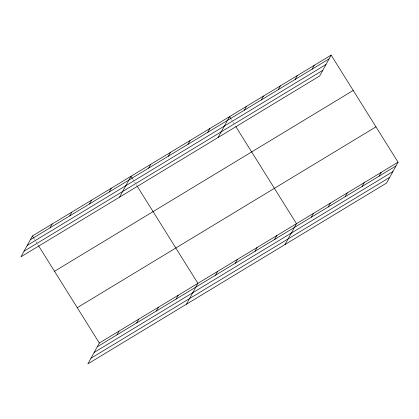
<?xml version="1.0" encoding="UTF-8"?>
<svg xmlns="http://www.w3.org/2000/svg" width="419" height="419" viewBox="0 0 419 419"><rect width="100%" height="100%" fill="white"/><g stroke="black" fill="none" stroke-linecap="round" stroke-linejoin="round"><path stroke-width="0.31" stroke-dasharray="2.1 1.57" d="M231.298 119.368L232.681 121.578M233.027 122.128L234.404 124.333M132.723 179.049L134.101 181.254M134.447 181.809L135.829 184.014M136.17 184.564L136.861 185.669M34.143 238.725L35.526 240.935M35.866 241.485L37.249 243.696M37.595 244.246L38.286 245.351"/><path stroke-width="0.63" d="M331.141 55.119L32.42 235.965L20.95 256.826L319.671 75.98L331.141 55.119L398.05 162.174L386.58 183.035L87.859 363.881L99.329 343.02L398.05 162.174M50.055 227.816L52.134 224.029M69.769 215.879L71.848 212.093M89.488 203.943L91.567 200.156M109.202 192.007L111.281 188.225M119.53 197.15L130.995 176.289L132.378 178.494M148.635 168.134L150.714 164.353M168.349 156.198L170.428 152.416M188.063 144.262L190.142 140.48M207.782 132.325L209.861 128.544M218.105 137.469L229.575 116.608L230.958 118.818M116.964 334.865L119.043 331.083M244.424 110.145L246.503 106.358M136.678 322.929L138.757 319.147M261.351 99.895L263.431 96.113M156.397 310.992L158.476 307.211M278.279 89.645L280.358 85.864M295.206 79.401L297.286 75.614M176.111 299.056L178.19 295.275M312.134 69.151L314.213 65.369M186.439 304.199L197.904 283.338L137.207 186.225M215.544 275.183L217.623 271.402M235.258 263.252L237.337 259.466M254.972 251.316L257.051 247.529M274.691 239.38L276.77 235.593M285.014 244.523L296.484 223.662L235.787 126.543M311.333 217.194L313.412 213.412M328.26 206.944L330.34 203.163M345.188 196.7L347.267 192.918M362.116 186.45L364.195 182.668M379.043 176.205L381.122 172.419M30.341 239.747L329.062 58.901M27.24 245.387L325.961 64.536M24.051 251.191L322.771 70.345M54.496 271.292L353.222 90.446M77.248 307.693L375.969 126.847M97.25 346.801L395.971 165.955M94.149 352.437L392.87 171.591M90.96 358.245L389.68 177.399M32.42 235.965L33.798 238.175M38.627 245.901L99.329 343.02"/></g></svg>
